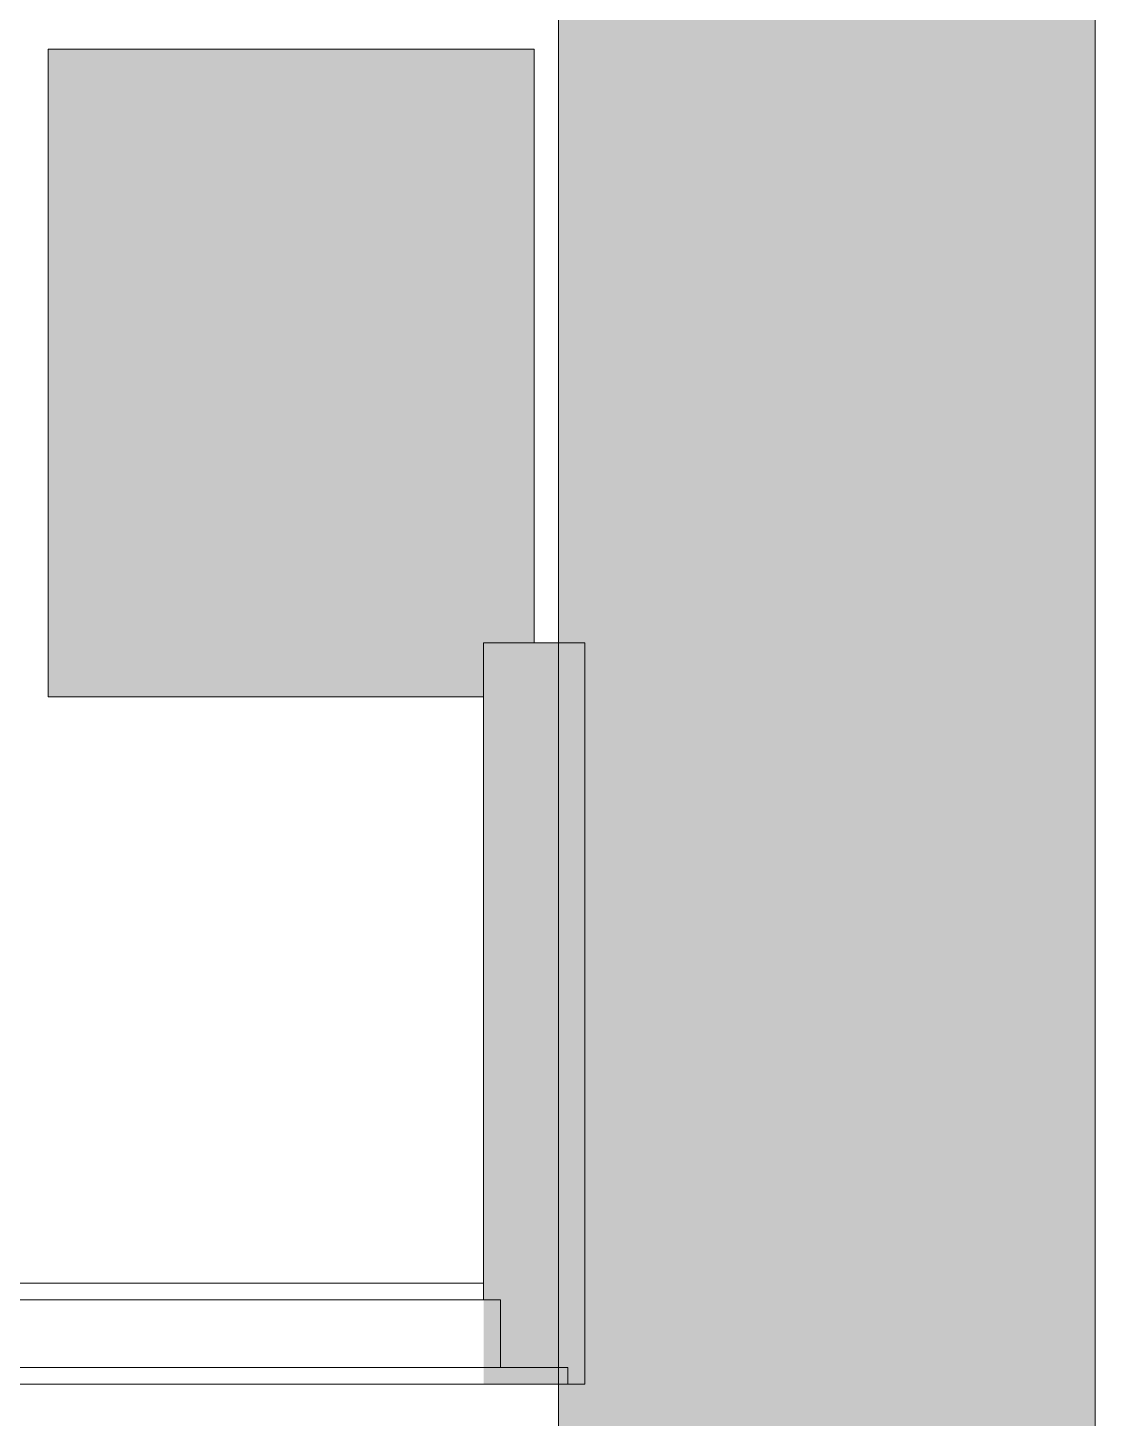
# Model space of a CAD drawing. Header units: inches. Extents: x 1076 to 2563, y 349 to 2134.
# Drawn here: x 2523.3 to 2562.9, y 944.3 to 995.8 of the extents above; entities that cross this region are included whole.
import ezdxf

# ---------------------------------------------------------------- set-up
doc = ezdxf.new("R2010")
doc.units = ezdxf.units.IN
doc.header["$MEASUREMENT"] = 0
for name, color, linetype, lineweight in [('A-WALL', 113, 'Continuous', 13), ('A-WALL-PATT', 111, 'Continuous', 13), ('I-WALL', 2, 'Continuous', 13)]:
    doc.layers.add(name, color=color, linetype=linetype, lineweight=lineweight)
pattern_1 = [(0, (0, 0), (30.72, 7.68), [1.267, -21.773, 1.267, -21.773, -122.88]), (0, (0, 0), (30.72, 7.68), [-46.08, 1.267, -44.813, 1.267, -21.773, -53.76]), (0, (0, 0), (30.72, 7.68), [-115.2, 1.267, -14.093, 1.267, -37.133]), (120, (11.52, 3.84), (-22.011075, 22.7643), [1.267, -21.773, 1.267, -21.773, -122.88]), (120, (11.52, 3.84), (-22.011075, 22.7643), [-46.08, 1.267, -44.813, 1.267, -21.773, -53.76]), (120, (11.52, 3.84), (-22.011075, 22.7643), [-115.2, 1.267, -14.093, 1.267, -37.133]), (240, (15.36, 19.2), (-8.708925, -30.4443), [1.267, -21.773, 1.267, -21.773, -122.88]), (240, (15.36, 19.2), (-8.708925, -30.4443), [-46.08, 1.267, -44.813, 1.267, -21.773, -53.76]), (240, (15.36, 19.2), (-8.708925, -30.4443), [-115.2, 1.267, -14.093, 1.267, -37.133])]

msp = doc.modelspace()

# ---------------------------------------------------------------- hatches: boundary and pattern name
at = {"layer": 'A-WALL'}
msp.add_hatch(color=250, dxfattribs=at).paths.add_polyline_path([(2540.199, 971.042), (2540.199, 973.042), (2542.074, 973.042), (2542.074, 995.042), (2524.074, 995.042), (2524.074, 971.042), (2540.029, 971.042)], flags=0)
at = {"layer": 'A-WALL-PATT', "lineweight": 9}
for points in [[(2562.856, 381.963), (2562.856, 1092.417), (2542.981, 1092.417), (2542.981, 381.963)], [(2540.199, 945.575), (2542.981, 945.575), (2542.981, 973.042), (2540.199, 973.042), (2540.199, 946.2)]]:
    msp.add_hatch(color=7, dxfattribs=at).paths.add_polyline_path(points, flags=0)
h = msp.add_hatch(dxfattribs=at)
h.set_pattern_fill('FP_1', color=256, style=0, pattern_type=2)
h.set_pattern_definition(pattern_1)
h.paths.add_polyline_path([(2423.953, 948.7), (2540.199, 948.7), (2540.199, 949.325), (2418.143, 949.325), (2418.143, 948.7)], flags=0)
h.paths.add_polyline_path([(2373.018, 948.7), (2373.643, 948.7), (2373.643, 949.325), (2368.143, 949.325), (2368.143, 948.7)], flags=0)
h.paths.add_polyline_path([(2379.643, 948.7), (2379.643, 949.325), (2376.143, 949.325), (2376.143, 948.7), (2376.768, 948.7)], flags=0)
h.paths.add_polyline_path([(2289.197, 948.7), (2329.643, 948.7), (2329.643, 949.325), (2206.02, 949.325), (2206.02, 948.7), (2283.071, 948.7)], flags=0)
h.paths.add_polyline_path([(2203.52, 948.7), (2203.52, 949.325), (2043.391, 949.325), (2043.391, 948.7), (2203.443, 948.7)], flags=0)
h.paths.add_polyline_path([(2040.891, 948.7), (2040.891, 949.325), (2040.266, 949.325), (2040.266, 948.7)], flags=0)
h = msp.add_hatch(dxfattribs=at)
h.set_pattern_fill('FP_1', color=256, style=0, pattern_type=2)
h.set_pattern_definition(pattern_1)
h.paths.add_polyline_path([(2423.953, 945.575), (2540.199, 945.575), (2540.199, 946.2), (2418.143, 946.2), (2418.143, 945.575)], flags=0)
h.paths.add_polyline_path([(2376.768, 945.575), (2379.643, 945.575), (2379.643, 946.2), (2368.143, 946.2), (2368.143, 945.575), (2376.143, 945.575)], flags=0)
h.paths.add_polyline_path([(2203.443, 945.575), (2329.643, 945.575), (2329.643, 946.2), (2040.266, 946.2), (2040.266, 945.575), (2154.44, 945.575)], flags=0)

# ---------------------------------------------------------------- linework, layer by layer
at = {"layer": 'A-WALL', "color": 8, "lineweight": 20}
for p, q in [((2562.856, 381.963), (2562.856, 1092.417)), ((2542.981, 1066.963), (2542.981, 899.899)), ((2524.074, 995.042), (2524.074, 971.042)), ((2542.074, 995.042), (2524.074, 995.042)), ((2542.074, 973.042), (2542.074, 995.042)), ((2524.074, 971.042), (2540.199, 971.042))]:
    msp.add_line(p, q, dxfattribs=at)
at = {"layer": 'A-WALL', "lineweight": 9}
for p, q in [((2540.199, 971.042), (2540.199, 973.042)), ((2540.199, 973.042), (2542.074, 973.042))]:
    msp.add_line(p, q, dxfattribs=at)
at = {"layer": 'A-WALL'}
for p, q in [((2540.824, 948.7), (2418.143, 948.7)), ((2543.324, 946.2), (2418.143, 946.2))]:
    msp.add_line(p, q, dxfattribs=at)
at = {"layer": 'I-WALL', "color": 8, "lineweight": 20}
for p, q in [((2543.949, 973.042), (2542.074, 973.042)), ((2543.949, 945.575), (2543.949, 973.042)), ((2540.199, 971.042), (2540.199, 949.325)), ((2540.199, 945.575), (2543.949, 945.575))]:
    msp.add_line(p, q, dxfattribs=at)
at = {"layer": 'I-WALL'}
for p, q in [((2540.199, 949.325), (2418.143, 949.325)), ((2540.199, 948.7), (2540.199, 949.325)), ((2418.143, 945.575), (2540.199, 945.575))]:
    msp.add_line(p, q, dxfattribs=at)
at = {"layer": 'I-WALL', "lineweight": 9}
for p, q in [((2540.824, 948.7), (2540.824, 946.2)), ((2543.324, 946.2), (2543.324, 945.575))]:
    msp.add_line(p, q, dxfattribs=at)

doc.saveas('drawing.dxf')
